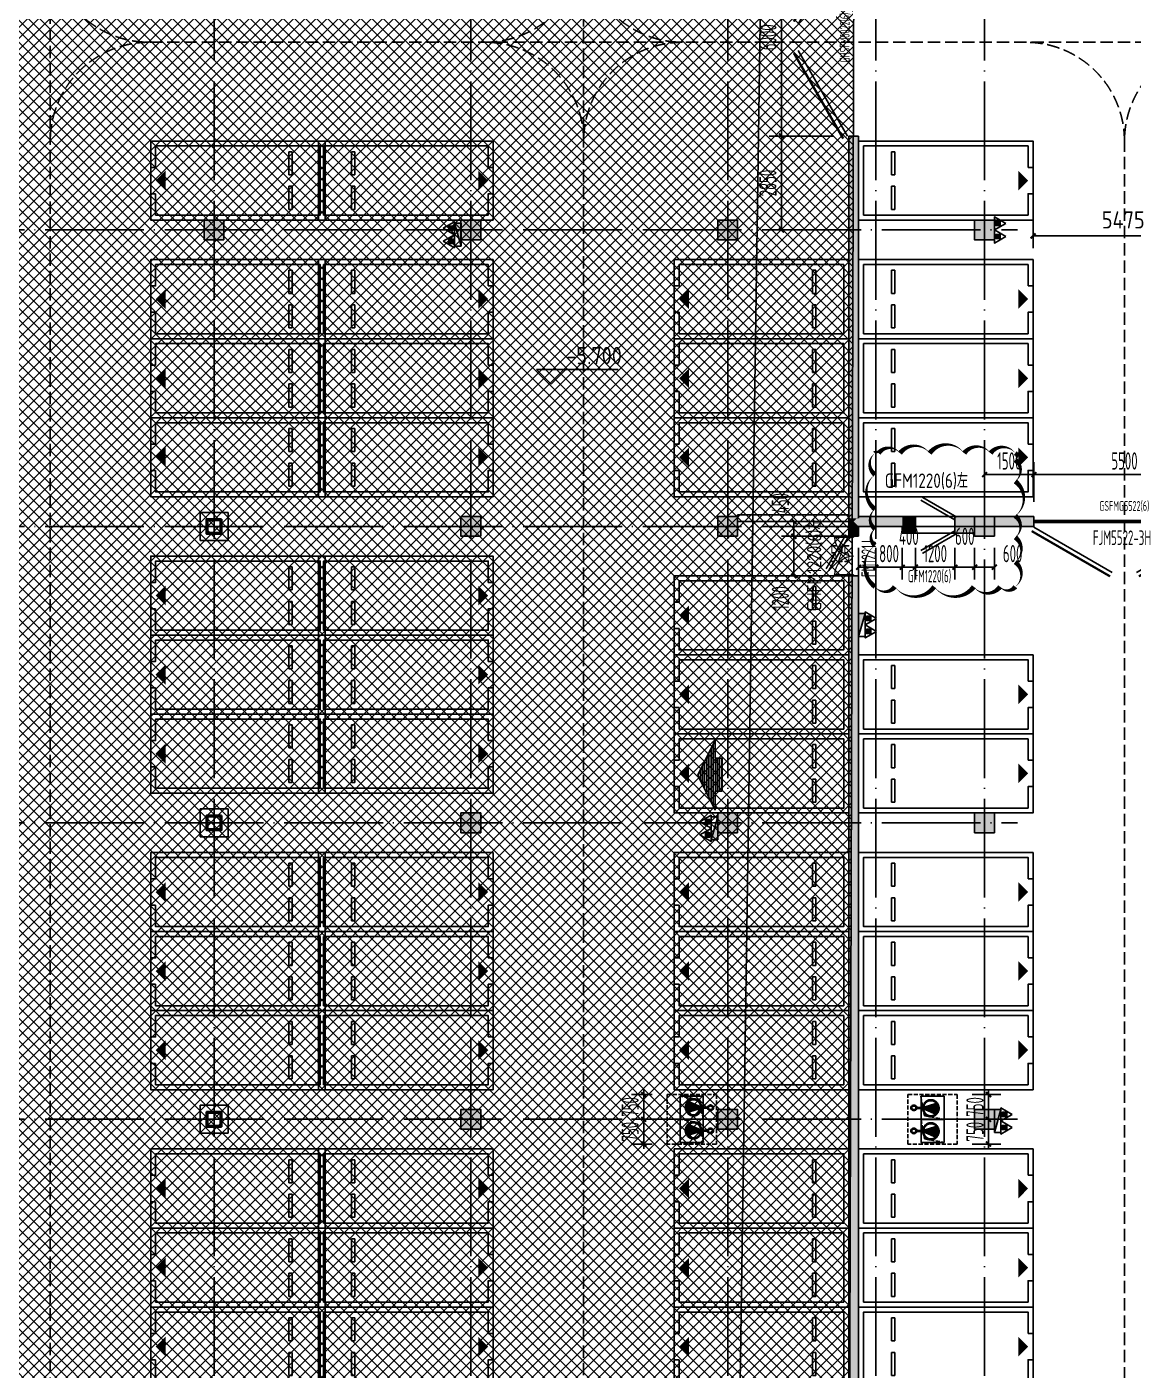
# Model space of a CAD drawing. Extents: x -473190 to 2138458, y -81875 to 2633646.
# Drawn here: x -1384 to 32216, y 48196 to 88977 of the extents above; entities that cross this region are included whole.
import ezdxf

# ---------------------------------------------------------------- set-up
doc = ezdxf.new("R2010")
doc.units = 0
doc.header["$LTSCALE"] = 1000
for name, pattern in [('__DASH', [0.35, 0.25, -0.1]), ('DASH', [0.35, 0.25, -0.1]), ('DOTE', [2.42, 2, -0.2, 0.02, -0.2]), ('排水', [1.1, 1, -0.1])]:
    doc.linetypes.add(name, pattern=pattern)
for name, color, linetype in [('00-停车位', 67, 'Continuous'), ('A-COLUMN', 2, 'Continuous'), ('A-PUB_HATCH', 8, 'Continuous'), ('A-WALL', 2, 'Continuous'), ('A-WINDOW', 4, 'Continuous'), ('DIM_ELEV', 3, 'Continuous'), ('DOOR_FIRE', 4, 'Continuous'), ('DOOR_FIRE_TEXT', 7, 'Continuous'), ('DOTE', 1, 'DOTE'), ('PUB_DIM', 3, 'Continuous'), ('PUB_HATCH', 8, 'Continuous'), ('PUB_TEXT', 7, 'Continuous'), ('RF-M', 4, 'Continuous'), ('RF-MBH', 11, 'Continuous'), ('RF-QT', 30, 'Continuous'), ('W-EQUIP_消火栓', 7, 'Continuous'), ('W-EQUIP_灭火器', 7, 'Continuous'), ('排水', 4, 'Continuous'), ('索引线', 252, 'Continuous'), ('车行线', 4, 'Continuous'), ('集水坑', 4, 'Continuous'), ('雨棚投影', 147, 'Continuous')]:
    doc.layers.add(name, color=color, linetype=linetype)
doc.layers.add('DIM_MODI', color=6, linetype='Continuous', plot=False)
doc.layers.add('GPS-污水', color=2, linetype='排水', lineweight=40)
doc.layers.add('钢柱', color=51, linetype='Continuous', lineweight=35)
doc.styles.add('_TCH_DIM_T3', font='tssdeng.shx', dxfattribs={"width": 0.564706, "bigfont": '@@@tssdchn.shx'})
doc.styles.add('_TCH_WINDOW', font='tssdeng.shx', dxfattribs={"width": 0.8, "height": 3.5, "bigfont": 'tssdchn.shx'})
doc.styles.get("Standard").update_dxf_attribs({"font": 'gbenor.shx', "bigfont": 'gbcbig.shx'})
doc.styles.add('STANDARD_T3', font='gbenor.shx', dxfattribs={"bigfont": 'gbcbig.shx'})
doc.dimstyles.new('_TCH_ARCH&&150', dxfattribs={"dimtxt": 525, "dimasz": 150, "dimexe": 375, "dimexo": 450, "dimgap": 150, "dimtad": 1, "dimdec": 0, "dimzin": 0, "dimdsep": 46, "dimtxsty": '_TCH_DIM_T3', "dimblk": 'ARCHTICK', "dimcen": 0.09, "dimclrt": 7, "dimazin": 2, "dimtfac": 1, "dimtdec": 0, "dimtix": 1, "dimtmove": 2, "dimatfit": 3, "dimfxl": 0, "dimtolj": 1, "dimtzin": 0, "dimarcsym": 0})
doc.dimstyles.new('STANDARD&&150', dxfattribs={"dimtxt": 525, "dimasz": 150, "dimexe": 375, "dimexo": 450, "dimgap": 225, "dimtad": 1, "dimdec": 0, "dimzin": 0, "dimdsep": 46, "dimtxsty": 'STANDARD_T3', "dimblk": 'ARCHTICK', "dimcen": 0.09, "dimadec": 0, "dimazin": 0, "dimtfac": 1, "dimtdec": 0, "dimtix": 1, "dimtmove": 2, "dimatfit": 3, "dimfxl": 0, "dimtolj": 1, "dimtzin": 0, "dimarcsym": 0})

# ---------------------------------------------------------------- blocks, each defined once
blk = doc.blocks.new('车位2400x5300')
at = {"layer": '00-停车位', "color": 251}
for p, q in [((-875, -1000), (-175, -1000)), ((-875, -1100), (-875, -1000)), ((-875, -1100), (-175, -1100)), ((-175, -1100), (-175, -1000)), ((175, -1000), (875, -1000)), ((175, -1100), (175, -1000)), ((175, -1100), (875, -1100)), ((875, -1100), (875, -1000)), ((400, -5300), (-400, -5300))]:
    blk.add_line(p, q, dxfattribs=at)
blk.add_lwpolyline([(400, -5150), (400, -5300), (1200, -5300), (1200, 0), (-1200, 0), (-1200, -5300), (-400, -5300), (-400, -5150), (-1050, -5150), (-1050, -150), (1050, -150), (1050, -5150), (400, -5150)], dxfattribs=at)
blk.add_lwpolyline([(0, -5150, 0, 600, 0), (0, -4850, 600, 600, 0)], format="xyseb", dxfattribs=at)
blk = doc.blocks.new('A$C796A13F6')
at = {"layer": '车行线', "linetype": '__DASH', "ltscale": 1.5}
for points in [[(-69275, -3000), (-69275, -122288, -0.414214), (-72275, -125288), (-118175, -125288, -0.414214), (-121175, -122288), (-121175, -3000)], [(-66275, -70088, -0.414214), (-69275, -67088)], [(-56075, -70088, 0.414214), (-53075, -67088)], [(-50075, -70088, -0.414214), (-53075, -67088)], [(-66275, -70088, 0.414214), (-69275, -73088)], [(-56075, -70088, -0.414214), (-53075, -73088)], [(-50075, -70088, 0.414214), (-53075, -73088)], [(-39650, -70088, -0.414214), (-36650, -73088)], [(-33650, -70088, 0.414214), (-36650, -73088)], [(-66275, -192613), (-61078, -192613, 0.212557), (-58849, -191620), (-37421, -167821, 0.185339), (-36650, -165814), (-36650, -73088)]]:
    blk.add_lwpolyline(points, format="xyb", dxfattribs=at)
for points in [[(-53075, -184056), (-53075, -3000)], [(39650, -70088), (-66275, -70088)]]:
    blk.add_lwpolyline(points, dxfattribs=at)
blk = doc.blocks.new('$SB01_1')
h = blk.add_hatch(color=256)
h.dxf.hatch_style = 1
h.paths.add_polyline_path([(-0.381, -0.323), (0.5, 0), (-0.381, 0.323)])
h.paths.add_polyline_path([(0, 0), (0.002, 0), (0.002, 0.001), (0, 0.001)], flags=24)
h.paths.add_polyline_path([(0, -0.002), (0.003, -0.002), (0.003, -0.001), (0, -0.001)], flags=24)
h.paths.add_polyline_path([(0, -0.003), (0.003, -0.003), (0.003, -0.002), (0, -0.002)], flags=24)
for p, q in [((0.5, 0), (-0.381, 0.323)), ((-0.381, 0.323), (-0.381, -0.323)), ((0.5, 0), (-0.381, -0.323))]:
    blk.add_line(p, q)
blk.add_circle((0, 0), 0.5)
at = {"flags": 1}
for tag, p in [('UNIT', (0, 0)), ('SPEC', (0, -0.002)), ('WHAT', (0, -0.003))]:
    blk.add_attdef(tag, p, '', height=0.001, dxfattribs=at)
blk = doc.blocks.new('人防集水坑')
at = {"layer": 'GPS-污水', "linetype": '排水'}
for p, q in [((307486, 701151), (307284, 701151)), ((307486, 700451), (307284, 700451))]:
    blk.add_line(p, q, dxfattribs=at)
for centre in [(307561, 701151), (307561, 700451)]:
    blk.add_circle(centre, 75, dxfattribs=at)
at = {"layer": '集水坑', "linetype": 'DASH', "ltscale": 0.5}
blk.add_lwpolyline([(306241, 700051), (306241, 701551), (307741, 701551), (307741, 700051)], close=True, dxfattribs=at)
at = {"layer": '集水坑', "linetype": 'Continuous', "ltscale": 0.5}
for points in [[(306641, 701501), (306641, 700801), (307341, 700801), (307341, 701501)], [(306641, 700801), (306641, 700101), (307341, 700101), (307341, 700801)]]:
    blk.add_lwpolyline(points, close=True, dxfattribs=at)
at = {"layer": '集水坑', "linetype": 'DASH', "ltscale": 0.5}
for points in [[(307341, 700801), (307237, 701397), (306641, 701501)], [(307347, 700101), (307243, 700697), (306647, 700801)]]:
    blk.add_lwpolyline(points, dxfattribs=at)
at = {"layer": 'GPS-污水', "linetype": '排水', "xscale": -480.0000000000002, "yscale": 480.0000000000002, "zscale": 480.0000000000002, "rotation": 176.2535374729293}
for p in [(307045, 701164, 0), (307045, 700464, 0)]:
    blk.add_blockref('$SB01_1', p, dxfattribs=at)
blk = doc.blocks.new('_ArchTick')
at = {"color": 0, "linetype": 'ByBlock', "const_width": 0.4}
blk.add_lwpolyline([(-0.5, -0.5), (0.5, 0.5)], dxfattribs=at)
blk = doc.blocks.new('*D5273')
at = {"layer": 'Defpoints', "color": 0, "transparency": 16777216}
for p in [(116357, -130668), (117306, -130668), (116357, -131418)]:
    blk.add_point(p, dxfattribs=at)
at = {"layer": 'PUB_DIM', "color": 0, "lineweight": -2, "transparency": 16777216}
for p, q in [((116807, -130668), (117681, -130668)), ((117306, -130668), (117306, -130518)), ((117306, -131418), (117306, -130668)), ((116807, -131418), (117681, -131418)), ((117306, -131418), (117306, -131568))]:
    blk.add_line(p, q, dxfattribs=at)
at = {"layer": 'PUB_DIM', "color": 0, "lineweight": -2, "transparency": 16777216, "xscale": 150, "yscale": 150, "zscale": 150}
for p, rotation in [((117306, -130668), 270), ((117306, -131418), 90)]:
    blk.add_blockref('_ArchTick', p, dxfattribs=dict(at, rotation=rotation))
at = {"layer": 'PUB_DIM', "color": 7, "transparency": 16777216, "insert": (116893, -131043), "char_height": 525, "attachment_point": 5, "rotation": 90, "style": '_TCH_DIM_T3'}
blk.add_mtext('\\A1;750', dxfattribs=at)
blk = doc.blocks.new('*D5274')
at = {"layer": 'Defpoints', "color": 0, "transparency": 16777216}
for p in [(116357, -131418), (117306, -131418), (116357, -132168)]:
    blk.add_point(p, dxfattribs=at)
at = {"layer": 'PUB_DIM', "color": 0, "lineweight": -2, "transparency": 16777216}
for p, q in [((117306, -131418), (117306, -131268)), ((116807, -131418), (117681, -131418)), ((117306, -132168), (117306, -131418)), ((116807, -132168), (117681, -132168)), ((117306, -132168), (117306, -132318))]:
    blk.add_line(p, q, dxfattribs=at)
at = {"layer": 'PUB_DIM', "color": 0, "lineweight": -2, "transparency": 16777216, "xscale": 150, "yscale": 150, "zscale": 150}
for p, rotation in [((117306, -131418), 270), ((117306, -132168), 90)]:
    blk.add_blockref('_ArchTick', p, dxfattribs=dict(at, rotation=rotation))
at = {"layer": 'PUB_DIM', "color": 7, "transparency": 16777216, "insert": (116893, -131793), "char_height": 525, "attachment_point": 5, "rotation": 90, "style": '_TCH_DIM_T3'}
blk.add_mtext('\\A1;750', dxfattribs=at)
blk = doc.blocks.new('*D5275')
at = {"layer": 'Defpoints', "color": 0, "transparency": 16777216}
for p in [(106833, -131418), (107541, -131418), (107541, -132168)]:
    blk.add_point(p, dxfattribs=at)
at = {"layer": 'PUB_DIM', "color": 0, "lineweight": -2, "transparency": 16777216}
for p, q in [((106833, -131418), (106833, -131268)), ((107091, -131418), (106458, -131418)), ((106833, -132168), (106833, -131418)), ((107091, -132168), (106458, -132168)), ((106833, -132168), (106833, -132318))]:
    blk.add_line(p, q, dxfattribs=at)
at = {"layer": 'PUB_DIM', "color": 0, "lineweight": -2, "transparency": 16777216, "xscale": 150, "yscale": 150, "zscale": 150}
for p, rotation in [((106833, -131418), 270), ((106833, -132168), 90)]:
    blk.add_blockref('_ArchTick', p, dxfattribs=dict(at, rotation=rotation))
at = {"layer": 'PUB_DIM', "color": 7, "transparency": 16777216, "insert": (106421, -131793), "char_height": 525, "attachment_point": 5, "rotation": 90, "style": '_TCH_DIM_T3'}
blk.add_mtext('\\A1;750', dxfattribs=at)
blk = doc.blocks.new('*D5276')
at = {"layer": 'Defpoints', "color": 0, "transparency": 16777216}
for p in [(106833, -130668), (107541, -130668), (107541, -131418)]:
    blk.add_point(p, dxfattribs=at)
at = {"layer": 'PUB_DIM', "color": 0, "lineweight": -2, "transparency": 16777216}
for p, q in [((107091, -130668), (106458, -130668)), ((106833, -130668), (106833, -130518)), ((106833, -131418), (106833, -130668)), ((107091, -131418), (106458, -131418)), ((106833, -131418), (106833, -131568))]:
    blk.add_line(p, q, dxfattribs=at)
at = {"layer": 'PUB_DIM', "color": 0, "lineweight": -2, "transparency": 16777216, "xscale": 150, "yscale": 150, "zscale": 150}
for p, rotation in [((106833, -130668), 270), ((106833, -131418), 90)]:
    blk.add_blockref('_ArchTick', p, dxfattribs=dict(at, rotation=rotation))
at = {"layer": 'PUB_DIM', "color": 7, "transparency": 16777216, "insert": (106421, -131043), "char_height": 525, "attachment_point": 5, "rotation": 90, "style": '_TCH_DIM_T3'}
blk.add_mtext('\\A1;750', dxfattribs=at)
blk = doc.blocks.new('A$C145B3C7C')
h = blk.add_hatch()
h.set_pattern_fill('ANSI31', color=5, scale=40.96, angle=225, style=0)
h.set_pattern_definition([(270, (1178579.15, -72329.69), (65.024, -1e-14), [])])
h.paths.add_polyline_path([(103081, -94193), (102871, -94193), (102871, -93644), (102337, -94703), (102871, -95769), (102871, -95196), (103081, -95196)])
at = {"color": 2}
for p, q in [((102871, -93644), (102337, -94703)), ((102871, -94193), (102871, -93644)), ((103081, -94193), (102871, -94193)), ((103081, -95196), (103081, -94193)), ((102337, -94703), (102871, -95769)), ((102871, -95196), (103081, -95196)), ((102871, -95769), (102871, -95196))]:
    blk.add_line(p, q, dxfattribs=at)
blk = doc.blocks.new('$DorLib2D$00000213')
at = {"color": 0, "linetype": 'DASH', "const_width": 0.02}
blk.add_lwpolyline([(0.5, 0), (-0.5, 0)], dxfattribs=at)
blk = doc.blocks.new('A$C1E5E075F')
at = {"layer": 'A-WINDOW'}
ref = blk.add_blockref('$DorLib2D$00000213', (-2750, 0), dxfattribs=dict(at, xscale=5500, yscale=-5500, zscale=100, rotation=4.544768749191407e-12))
ref.add_attrib('A', 'FJM5522-3H', (-3710, -716), dxfattribs={"layer": 'DOOR_FIRE_TEXT', "height": 446.2, "style": '_TCH_WINDOW', "width": 0.564706})
blk = doc.blocks.new('A$C00330F2E')
at = {"layer": 'A-COLUMN'}
for p, q in [((58875, -80900), (58025, -80900)), ((58025, -80900), (58025, -81750)), ((58875, -81750), (58875, -80900)), ((58025, -81750), (58875, -81750)), ((58875, -89900), (58025, -89900)), ((58025, -89900), (58025, -90750)), ((58875, -90750), (58875, -89900)), ((58025, -90750), (58875, -90750)), ((58875, -98900), (58025, -98900)), ((58025, -98900), (58025, -99750)), ((58875, -99750), (58875, -98900)), ((58025, -99750), (58875, -99750))]:
    blk.add_line(p, q, dxfattribs=at)
at = {"layer": '钢柱', "color": 4, "lineweight": 35}
for points in [[(58675, -81100), (58225, -81100), (58225, -81550), (58675, -81550)], [(58645, -81520), (58255, -81520), (58255, -81130), (58645, -81130)], [(58675, -90100), (58225, -90100), (58225, -90550), (58675, -90550)], [(58645, -90520), (58255, -90520), (58255, -90130), (58645, -90130)], [(58675, -99100), (58225, -99100), (58225, -99550), (58675, -99550)], [(58645, -99520), (58255, -99520), (58255, -99130), (58645, -99130)]]:
    blk.add_lwpolyline(points, close=True, dxfattribs=at)
blk = doc.blocks.new('A$C4F5A101F')
at = {"layer": 'DOTE', "color": 16, "linetype": 'DOTE', "ltscale": 1.5}
for p, q in [((-198339.7, 16373.7), (-198339.7, -213765.2)), ((-297848.4, -75257.4), (-173939.7, -75257.4)), ((-297848.4, -84257.4), (-173939.7, -84257.4)), ((-297848.4, -93257.4), (-173939.7, -93257.4)), ((-297848.4, -102257.4), (-173939.7, -102257.4))]:
    blk.add_line(p, q, dxfattribs=at)
at = {"layer": 'DOTE', "color": 127, "linetype": 'DOTE', "ltscale": 1.5}
for p, q in [((-190539.7, 16373.7), (-190539.7, -213765.2)), ((-182739.7, 16373.7), (-182739.7, -213765.2)), ((-178239.7, 16373.7), (-178239.7, -213765.2)), ((-174939.7, 16373.7), (-174939.7, -213765.2))]:
    blk.add_line(p, q, dxfattribs=at)
blk = doc.blocks.new('$TwtSys$00000434')
for p, q in [((-0.5, 0.5), (-0.5, -0.5)), ((-0.5, -0.5), (0.5, 0.5)), ((0.5, 0.5), (-0.5, 0.5)), ((0.5, -0.5), (0.5, 0.5)), ((-0.5, -0.5), (0.5, -0.5))]:
    blk.add_line(p, q)
blk.add_solid([(0.5, -0.5), (0.5, 0.5), (-0.5, -0.5)])
blk = doc.blocks.new('$TwtSys$00000546')
h = blk.add_hatch()
h.set_pattern_fill('ANSI31', color=256, scale=200, style=0)
h.set_pattern_definition([(45, (-38543.802, -6670.83), (-17.67767, 17.67767), [])])
h.paths.add_polyline_path([(-65, 174), (65, 174), (65, 44), (-65, 44)])
for points in [[(0, 344), (-198, 0), (198, 0)], [(-65, 174), (65, 174), (65, 44), (-65, 44)]]:
    blk.add_lwpolyline(points, close=True)
blk = doc.blocks.new('$DorLib2D$00000192')
at = {"color": 0}
blk.add_line((-0.5, 0.125), (0.366, 0.625), dxfattribs=at)
at = {"color": 0, "const_width": 0.0417}
blk.add_lwpolyline([(-0.542, 0.197), (0.324, 0.697)], dxfattribs=at)
blk = doc.blocks.new('$DorLib2D$00000207')
at = {"color": 0}
for p, q in [((-0.5, 0.0313), (-0.067, 0.2813)), ((0.5, 0.0313), (0.067, 0.2813))]:
    blk.add_line(p, q, dxfattribs=at)
at = {"color": 0, "const_width": 0.0125}
for points in [[(-0.5125, 0.0529), (-0.0795, 0.3029)], [(0.5125, 0.0529), (0.0795, 0.3029)]]:
    blk.add_lwpolyline(points, dxfattribs=at)
blk = doc.blocks.new('rfk')
at = {"layer": 'A-PUB_HATCH'}
for points in [[(435473.2, -744260.2), (435473.2, -732660.2), (435173.2, -732660.2), (435173.2, -744260.2)], [(435473.2, -744260.2), (435173.2, -744260.2), (435173.2, -744360.2), (435323.2, -744360.2), (435473.2, -744210.2)], [(436798.2, -744510.2), (436798.2, -744210.2), (435473.2, -744210.2), (435323.2, -744360.2), (435473.2, -744510.2)], [(438998.2, -744510.2), (440798.1, -744510.2), (440798.1, -744210.2), (438998.2, -744210.2)], [(435173.2, -744360.2), (435173.2, -744810.3), (435473.2, -744810.3), (435473.2, -744510.2), (435323.2, -744360.2)], [(435473.2, -779762), (435473.2, -746010.3), (435173.2, -746010.3), (435173.2, -780062)]]:
    blk.add_hatch(color=256, dxfattribs=at).paths.add_polyline_path(points)
at = {"layer": 'PUB_HATCH'}
for points in [[(436798.2, -744710.2), (437198.2, -744710.2), (437198.2, -744210.2), (436798.2, -744210.2)], [(438998.2, -744210.2), (438398.2, -744210.2), (438398.2, -744710.2), (438998.2, -744710.2)]]:
    blk.add_hatch(color=256, dxfattribs=at).paths.add_polyline_path(points)
at = {"layer": 'A-WALL'}
for p, q in [((435173.2, -744160.2), (431797.2, -744160.2)), ((431797.2, -744360.2), (431797.2, -744160.2)), ((435173.2, -744360.2), (431797.2, -744360.2))]:
    blk.add_line(p, q, dxfattribs=at)
at = {"layer": 'RF-M'}
for p, q in [((437198.2, -744210.2), (438398.2, -744210.2)), ((437198.2, -744710.2), (438398.2, -744710.2))]:
    blk.add_line(p, q, dxfattribs=at)
at = {"layer": 'RF-QT'}
for p, q in [((435473.2, -732660.2), (435173.2, -732660.2)), ((435173.2, -732660.2), (435173.2, -744260.2)), ((435473.2, -744260.2), (435473.2, -732660.2)), ((436798.2, -744210.2), (435473.2, -744210.2)), ((435473.2, -744260.2), (435473.2, -744210.2)), ((437198.2, -744210.2), (436798.2, -744210.2)), ((437198.2, -744710.2), (437198.2, -744210.2)), ((438998.2, -744210.2), (438398.2, -744210.2)), ((438398.2, -744210.2), (438398.2, -744710.2)), ((440798.1, -744210.2), (438998.2, -744210.2)), ((440798.1, -744510.2), (440798.1, -744210.2)), ((435173.2, -744260.2), (435173.2, -744360.2)), ((435173.2, -744360.2), (435173.2, -744810.3)), ((435473.2, -744810.3), (435473.2, -744510.2)), ((436798.2, -744510.2), (435473.2, -744510.2)), ((436798.2, -744510.2), (436798.2, -744710.2)), ((438998.2, -744510.2), (440798.1, -744510.2)), ((438998.2, -744710.2), (438998.2, -744510.2)), ((435173.2, -744810.3), (435473.2, -744810.3)), ((436798.2, -744710.2), (437198.2, -744710.2)), ((438398.2, -744710.2), (438998.2, -744710.2)), ((435473.2, -746010.3), (435173.2, -746010.3)), ((435173.2, -746010.3), (435173.2, -780062)), ((435473.2, -779762), (435473.2, -746010.3))]:
    blk.add_line(p, q, dxfattribs=at)
at = {"layer": 'RF-M'}
ref = blk.add_blockref('$DorLib2D$00000207', (435323.2, -729660.2), dxfattribs=dict(at, xscale=6000, yscale=-6000, zscale=300, rotation=269.999999999997))
ref.add_attrib('A', 'GHSFM6022(6)', (435200.8, -730425.9), dxfattribs={"layer": 'RF-MBH', "height": 297.5, "rotation": 90, "style": '_TCH_WINDOW', "width": 0.564706})
ref = blk.add_blockref('$DorLib2D$00000192', (437798.2, -744460.2), dxfattribs=dict(at, xscale=-1200, yscale=1200, zscale=500, rotation=1.819119984911067e-11))
ref.add_attrib('A', 'GFM1220(6)左', (436270.7, -743340), dxfattribs={"layer": 'RF-MBH', "height": 437.5, "style": '_TCH_WINDOW', "width": 0.8})
ref = blk.add_blockref('$DorLib2D$00000207', (443548.1, -744360.2), dxfattribs=dict(at, xscale=-5500, yscale=-5500, zscale=300, rotation=4.176980825582508e-12))
ref.add_attrib('A', 'GSFMG5522(6)', (442785.7, -744036.9), dxfattribs={"layer": 'RF-MBH', "height": 297.5, "style": '_TCH_WINDOW', "width": 0.564706})
ref = blk.add_blockref('$DorLib2D$00000192', (435323.2, -745410.3), dxfattribs=dict(at, xscale=1200, yscale=-1200, zscale=300, rotation=270))
ref.add_attrib('A', 'GHFM1220(6)左', (434340.6, -747085.9), dxfattribs={"layer": 'RF-MBH', "height": 437.5, "rotation": 90, "style": '_TCH_WINDOW', "width": 0.8})
at = {"layer": 'RF-M', "xscale": 1200, "yscale": 1200, "zscale": -1200, "rotation": 180}
blk.add_blockref('$DorLib2D$00000192', (437798.2, -744493.5), dxfattribs=at)
at = {"layer": 'RF-MBH', "style": '_TCH_WINDOW', "width": 0.564706}
blk.add_text('GFM1220(6)', height=371.88, dxfattribs=at).set_placement((436970.5, -746206))
blk = doc.blocks.new('_FZH')
blk.add_lwpolyline([(-0.5, -0.5), (0.5, -0.5), (0.5, 0.5), (-0.5, 0.5)], close=True)
at = {"layer": 'PUB_HATCH'}
blk.add_solid([(-0.5, -0.5), (0.5, -0.5), (-0.5, 0.5), (0.5, 0.5)], dxfattribs=at)
blk = doc.blocks.new('zzzzzzzzzzzzzzzz')
blk.add_blockref('A$C00330F2E', (-72059, -174935))
at = {"layer": 'A-COLUMN', "xscale": 600, "yscale": 600, "zscale": 600, "rotation": 90}
for p in [(-13609, -247260), (-5809, -247260), (1991, -247260), (9791, -247260), (-5809, -256260), (1991, -256260), (9791, -256260), (-5809, -265260), (1991, -265260), (9791, -265260), (-5809, -274260), (1991, -274260), (9791, -274260)]:
    blk.add_blockref('_FZH', p, dxfattribs=at)
blk = doc.blocks.new('ADFASDF')
h = blk.add_hatch()
h.set_pattern_fill('ANSI37', color=8, scale=150)
h.set_pattern_definition([(45, (0, 0), (-168.3798, 168.3798), []), (135, (0, 0), (-168.3798, -168.3798), [])])
h.paths.add_polyline_path([(521397, 239186), (521397, 224886), (539697, 224886), (539697, 169261), (524947, 169261), (524947, 171211), (527822, 171211), (527922, 176611), (501318, 176611), (501125, 109884), (530547, 109887), (530547, 107449), (538188, 100503), (536147, 98236), (540086, 94690), (517812, 69953), (517812, 59790), (482108, 20136), (405247, 20136), (405247, 26086), (391997, 40436), (391997, 64736), (399997, 64738), (399997, 239186), (409022, 239186)])
blk.add_lwpolyline([(501318, 176611), (501125, 109884), (530547, 109887), (530547, 107449), (538188, 100503), (536147, 98236), (540086, 94690), (517812, 69953), (517812, 59790), (482108, 20136), (405247, 20136), (405247, 26086), (391997, 40436), (391997, 64736), (399997, 64738), (399997, 239186)])
blk = doc.blocks.new('*D1797')
at = {"layer": 'Defpoints', "color": 0, "transparency": 16777216}
for p in [(21914, 73511), (23577, 73511), (23577, 72311)]:
    blk.add_point(p, dxfattribs=at)
at = {"layer": 'PUB_DIM', "color": 0, "lineweight": -2, "transparency": 16777216}
for p, q in [((23127, 73511), (21539, 73511)), ((21914, 72311), (21914, 73511)), ((23127, 72311), (21539, 72311))]:
    blk.add_line(p, q, dxfattribs=at)
at = {"layer": 'PUB_DIM', "color": 0, "lineweight": -2, "transparency": 16777216, "xscale": 150, "yscale": 150, "zscale": 150}
for p, rotation in [((21914, 73511), 90), ((21914, 72311), 270)]:
    blk.add_blockref('_ArchTick', p, dxfattribs=dict(at, rotation=rotation))
at = {"layer": 'PUB_DIM', "color": 7, "transparency": 16777216, "insert": (21501, 71636), "char_height": 525, "attachment_point": 5, "rotation": 90, "style": '_TCH_DIM_T3'}
blk.add_mtext('\\A1;1200', dxfattribs=at)
blk = doc.blocks.new('*D1798')
at = {"layer": 'Defpoints', "color": 0, "transparency": 16777216}
for p in [(21914, 73961), (23577, 73961), (23577, 73511)]:
    blk.add_point(p, dxfattribs=at)
at = {"layer": 'PUB_DIM', "color": 0, "lineweight": -2, "transparency": 16777216}
for p, q in [((23127, 73961), (21539, 73961)), ((21914, 73511), (21914, 73961)), ((23127, 73511), (21539, 73511))]:
    blk.add_line(p, q, dxfattribs=at)
at = {"layer": 'PUB_DIM', "color": 0, "lineweight": -2, "transparency": 16777216, "xscale": 150, "yscale": 150, "zscale": 150}
for p, rotation in [((21914, 73961), 90), ((21914, 73511), 270)]:
    blk.add_blockref('_ArchTick', p, dxfattribs=dict(at, rotation=rotation))
at = {"layer": 'PUB_DIM', "color": 7, "transparency": 16777216, "insert": (21501, 74516), "char_height": 525, "attachment_point": 5, "rotation": 90, "style": '_TCH_DIM_T3'}
blk.add_mtext('\\A1;450', dxfattribs=at)
blk = doc.blocks.new('*D1799')
at = {"layer": 'Defpoints', "color": 0, "transparency": 16777216}
for p in [(23877, 73611), (24402, 73611), (24402, 72573)]:
    blk.add_point(p, dxfattribs=at)
at = {"layer": 'PUB_DIM', "color": 0, "lineweight": -2, "transparency": 16777216}
for p, q in [((23877, 73161), (23877, 72198)), ((24402, 73161), (24402, 72198)), ((23877, 72573), (24402, 72573))]:
    blk.add_line(p, q, dxfattribs=at)
at = {"layer": 'PUB_DIM', "color": 0, "lineweight": -2, "transparency": 16777216, "xscale": 150, "yscale": 150, "zscale": 150, "rotation": 180}
blk.add_blockref('_ArchTick', (23877, 72573), dxfattribs=at)
at = {"layer": 'PUB_DIM', "color": 0, "lineweight": -2, "transparency": 16777216, "xscale": 150, "yscale": 150, "zscale": 150}
blk.add_blockref('_ArchTick', (24402, 72573), dxfattribs=at)
at = {"layer": 'PUB_DIM', "color": 7, "transparency": 16777216, "insert": (23322, 72985), "char_height": 525, "attachment_point": 5, "style": '_TCH_DIM_T3'}
blk.add_mtext('\\A1;525', dxfattribs=at)
blk = doc.blocks.new('*D1800')
at = {"layer": 'Defpoints', "color": 0, "transparency": 16777216}
for p in [(24402, 73611), (25202, 73611), (25202, 72573)]:
    blk.add_point(p, dxfattribs=at)
at = {"layer": 'PUB_DIM', "color": 0, "lineweight": -2, "transparency": 16777216}
for p, q in [((24402, 73161), (24402, 72198)), ((25202, 73161), (25202, 72198)), ((24402, 72573), (24252, 72573)), ((24402, 72573), (25202, 72573)), ((25202, 72573), (25352, 72573))]:
    blk.add_line(p, q, dxfattribs=at)
at = {"layer": 'PUB_DIM', "color": 0, "lineweight": -2, "transparency": 16777216, "xscale": 150, "yscale": 150, "zscale": 150}
blk.add_blockref('_ArchTick', (24402, 72573), dxfattribs=at)
at = {"layer": 'PUB_DIM', "color": 0, "lineweight": -2, "transparency": 16777216, "xscale": 150, "yscale": 150, "zscale": 150, "rotation": 180}
blk.add_blockref('_ArchTick', (25202, 72573), dxfattribs=at)
at = {"layer": 'PUB_DIM', "color": 7, "transparency": 16777216, "insert": (24802, 72985), "char_height": 525, "attachment_point": 5, "style": '_TCH_DIM_T3'}
blk.add_mtext('\\A1;800', dxfattribs=at)
blk = doc.blocks.new('*D1801')
at = {"layer": 'Defpoints', "color": 0, "transparency": 16777216}
for p in [(25202, 73611), (25602, 73611), (25602, 72573)]:
    blk.add_point(p, dxfattribs=at)
at = {"layer": 'PUB_DIM', "color": 0, "lineweight": -2, "transparency": 16777216}
for p, q in [((25202, 73161), (25202, 72198)), ((25602, 73161), (25602, 72198)), ((25202, 72573), (25602, 72573))]:
    blk.add_line(p, q, dxfattribs=at)
at = {"layer": 'PUB_DIM', "color": 0, "lineweight": -2, "transparency": 16777216, "xscale": 150, "yscale": 150, "zscale": 150, "rotation": 180}
blk.add_blockref('_ArchTick', (25202, 72573), dxfattribs=at)
at = {"layer": 'PUB_DIM', "color": 0, "lineweight": -2, "transparency": 16777216, "xscale": 150, "yscale": 150, "zscale": 150}
blk.add_blockref('_ArchTick', (25602, 72573), dxfattribs=at)
at = {"layer": 'PUB_DIM', "color": 7, "transparency": 16777216, "insert": (25402, 73510), "char_height": 525, "attachment_point": 5, "style": '_TCH_DIM_T3'}
blk.add_mtext('\\A1;400', dxfattribs=at)
blk = doc.blocks.new('*D1802')
at = {"layer": 'Defpoints', "color": 0, "transparency": 16777216}
for p in [(25602, 73611), (26802, 73611), (26802, 72573)]:
    blk.add_point(p, dxfattribs=at)
at = {"layer": 'PUB_DIM', "color": 0, "lineweight": -2, "transparency": 16777216}
for p, q in [((25602, 73161), (25602, 72198)), ((26802, 73161), (26802, 72198)), ((25602, 72573), (26802, 72573))]:
    blk.add_line(p, q, dxfattribs=at)
at = {"layer": 'PUB_DIM', "color": 0, "lineweight": -2, "transparency": 16777216, "xscale": 150, "yscale": 150, "zscale": 150, "rotation": 180}
blk.add_blockref('_ArchTick', (25602, 72573), dxfattribs=at)
at = {"layer": 'PUB_DIM', "color": 0, "lineweight": -2, "transparency": 16777216, "xscale": 150, "yscale": 150, "zscale": 150}
blk.add_blockref('_ArchTick', (26802, 72573), dxfattribs=at)
at = {"layer": 'PUB_DIM', "color": 7, "transparency": 16777216, "insert": (26202, 72985), "char_height": 525, "attachment_point": 5, "style": '_TCH_DIM_T3'}
blk.add_mtext('\\A1;1200', dxfattribs=at)
blk = doc.blocks.new('*D1803')
at = {"layer": 'Defpoints', "color": 0, "transparency": 16777216}
for p in [(26802, 73611), (27402, 73611), (27402, 72573)]:
    blk.add_point(p, dxfattribs=at)
at = {"layer": 'PUB_DIM', "color": 0, "lineweight": -2, "transparency": 16777216}
for p, q in [((26802, 73161), (26802, 72198)), ((27402, 73161), (27402, 72198)), ((26802, 72573), (27402, 72573))]:
    blk.add_line(p, q, dxfattribs=at)
at = {"layer": 'PUB_DIM', "color": 0, "lineweight": -2, "transparency": 16777216, "xscale": 150, "yscale": 150, "zscale": 150, "rotation": 180}
blk.add_blockref('_ArchTick', (26802, 72573), dxfattribs=at)
at = {"layer": 'PUB_DIM', "color": 0, "lineweight": -2, "transparency": 16777216, "xscale": 150, "yscale": 150, "zscale": 150}
blk.add_blockref('_ArchTick', (27402, 72573), dxfattribs=at)
at = {"layer": 'PUB_DIM', "color": 7, "transparency": 16777216, "insert": (27102, 73510), "char_height": 525, "attachment_point": 5, "style": '_TCH_DIM_T3'}
blk.add_mtext('\\A1;600', dxfattribs=at)
blk = doc.blocks.new('*D1804')
at = {"layer": 'Defpoints', "color": 0, "transparency": 16777216}
for p in [(27402, 73611), (28002, 73611), (28002, 72573)]:
    blk.add_point(p, dxfattribs=at)
at = {"layer": 'PUB_DIM', "color": 0, "lineweight": -2, "transparency": 16777216}
for p, q in [((27402, 73161), (27402, 72198)), ((28002, 73161), (28002, 72198)), ((27402, 72573), (28002, 72573))]:
    blk.add_line(p, q, dxfattribs=at)
at = {"layer": 'PUB_DIM', "color": 0, "lineweight": -2, "transparency": 16777216, "xscale": 150, "yscale": 150, "zscale": 150, "rotation": 180}
blk.add_blockref('_ArchTick', (27402, 72573), dxfattribs=at)
at = {"layer": 'PUB_DIM', "color": 0, "lineweight": -2, "transparency": 16777216, "xscale": 150, "yscale": 150, "zscale": 150}
blk.add_blockref('_ArchTick', (28002, 72573), dxfattribs=at)
at = {"layer": 'PUB_DIM', "color": 7, "transparency": 16777216, "insert": (28557, 72985), "char_height": 525, "attachment_point": 5, "style": '_TCH_DIM_T3'}
blk.add_mtext('\\A1;600', dxfattribs=at)
blk = doc.blocks.new('*D2968')
at = {"layer": 'Defpoints', "color": 0, "transparency": 16777216}
for p in [(29202, 75385), (27702, 74111), (29202, 74111)]:
    blk.add_point(p, dxfattribs=at)
at = {"layer": 'PUB_DIM', "color": 0, "lineweight": -2, "transparency": 16777216}
for p, q in [((27702, 74561), (27702, 75760)), ((29202, 74561), (29202, 75760)), ((27702, 75385), (29202, 75385))]:
    blk.add_line(p, q, dxfattribs=at)
at = {"layer": 'PUB_DIM', "color": 0, "lineweight": -2, "transparency": 16777216, "xscale": 150, "yscale": 150, "zscale": 150, "rotation": 180}
blk.add_blockref('_ArchTick', (27702, 75385), dxfattribs=at)
at = {"layer": 'PUB_DIM', "color": 0, "lineweight": -2, "transparency": 16777216, "xscale": 150, "yscale": 150, "zscale": 150}
blk.add_blockref('_ArchTick', (29202, 75385), dxfattribs=at)
at = {"layer": 'PUB_DIM', "color": 7, "transparency": 16777216, "insert": (28452, 75798), "char_height": 525, "attachment_point": 5, "style": '_TCH_DIM_T3'}
blk.add_mtext('\\A1;1500', dxfattribs=at)
blk = doc.blocks.new('*D2969')
at = {"layer": 'Defpoints', "color": 0, "transparency": 16777216}
for p in [(34702, 75385), (29202, 74111), (34702, 74111)]:
    blk.add_point(p, dxfattribs=at)
at = {"layer": 'PUB_DIM', "color": 0, "lineweight": -2, "transparency": 16777216}
for p, q in [((29202, 74561), (29202, 75760)), ((34702, 74561), (34702, 75760)), ((29202, 75385), (34702, 75385))]:
    blk.add_line(p, q, dxfattribs=at)
at = {"layer": 'PUB_DIM', "color": 0, "lineweight": -2, "transparency": 16777216, "xscale": 150, "yscale": 150, "zscale": 150, "rotation": 180}
blk.add_blockref('_ArchTick', (29202, 75385), dxfattribs=at)
at = {"layer": 'PUB_DIM', "color": 0, "lineweight": -2, "transparency": 16777216, "xscale": 150, "yscale": 150, "zscale": 150}
blk.add_blockref('_ArchTick', (34702, 75385), dxfattribs=at)
at = {"layer": 'PUB_DIM', "color": 7, "transparency": 16777216, "insert": (31952, 75798), "char_height": 525, "attachment_point": 5, "style": '_TCH_DIM_T3'}
blk.add_mtext('\\A1;5500', dxfattribs=at)
blk = doc.blocks.new('*D2974')
at = {"layer": 'Defpoints', "color": 0, "transparency": 16777216}
for p in [(21536, 91661), (23577, 91661), (23577, 85661)]:
    blk.add_point(p, dxfattribs=at)
at = {"layer": 'PUB_DIM', "color": 0, "lineweight": -2, "transparency": 16777216}
for p, q in [((23127, 91661), (21161, 91661)), ((21536, 85661), (21536, 91661)), ((23127, 85661), (21161, 85661))]:
    blk.add_line(p, q, dxfattribs=at)
at = {"layer": 'PUB_DIM', "color": 0, "lineweight": -2, "transparency": 16777216, "xscale": 150, "yscale": 150, "zscale": 150}
for p, rotation in [((21536, 91661), 90), ((21536, 85661), 270)]:
    blk.add_blockref('_ArchTick', p, dxfattribs=dict(at, rotation=rotation))
at = {"layer": 'PUB_DIM', "color": 7, "transparency": 16777216, "insert": (21123, 88661), "char_height": 525, "attachment_point": 5, "rotation": 90, "style": '_TCH_DIM_T3'}
blk.add_mtext('\\A1;6000', dxfattribs=at)
blk = doc.blocks.new('*D2975')
at = {"layer": 'Defpoints', "color": 0, "transparency": 16777216}
for p in [(21536, 85661), (23577, 85661), (23577, 82811)]:
    blk.add_point(p, dxfattribs=at)
at = {"layer": 'PUB_DIM', "color": 0, "lineweight": -2, "transparency": 16777216}
for p, q in [((23127, 85661), (21161, 85661)), ((21536, 82811), (21536, 85661)), ((23127, 82811), (21161, 82811))]:
    blk.add_line(p, q, dxfattribs=at)
at = {"layer": 'PUB_DIM', "color": 0, "lineweight": -2, "transparency": 16777216, "xscale": 150, "yscale": 150, "zscale": 150}
for p, rotation in [((21536, 85661), 90), ((21536, 82811), 270)]:
    blk.add_blockref('_ArchTick', p, dxfattribs=dict(at, rotation=rotation))
at = {"layer": 'PUB_DIM', "color": 7, "transparency": 16777216, "insert": (21123, 84236), "char_height": 525, "attachment_point": 5, "rotation": 90, "style": '_TCH_DIM_T3'}
blk.add_mtext('\\A1;2850', dxfattribs=at)
blk = doc.blocks.new('*D3584')
at = {"layer": 'Defpoints', "color": 0, "transparency": 16777216}
for p in [(29177, 84061), (34652, 84061), (34652, 82631)]:
    blk.add_point(p, dxfattribs=at)
at = {"layer": 'PUB_DIM', "color": 0, "lineweight": -2, "transparency": 16777216}
for p, q in [((29177, 83611), (29177, 82256)), ((34652, 83611), (34652, 82256)), ((29177, 82631), (34652, 82631))]:
    blk.add_line(p, q, dxfattribs=at)
at = {"layer": 'PUB_DIM', "color": 0, "lineweight": -2, "transparency": 16777216, "xscale": 150, "yscale": 150, "zscale": 150, "rotation": 180}
blk.add_blockref('_ArchTick', (29177, 82631), dxfattribs=at)
at = {"layer": 'PUB_DIM', "color": 0, "lineweight": -2, "transparency": 16777216, "xscale": 150, "yscale": 150, "zscale": 150}
blk.add_blockref('_ArchTick', (34652, 82631), dxfattribs=at)
at = {"layer": 'PUB_DIM', "color": 0, "transparency": 16777216, "insert": (31915, 83118), "char_height": 525, "attachment_point": 5, "style": 'STANDARD_T3'}
blk.add_mtext('\\A1;5475', dxfattribs=at)
blk = doc.blocks.new('$DorLib2D$00000002')
for p, q in [((-0.5, 0), (-0.5, 0.4875)), ((-0.475, 0.4875), (-0.5, 0.4875)), ((-0.475, 0), (-0.475, 0.4875)), ((0.475, 0), (0.475, 0.4875)), ((0.475, 0.4875), (0.5, 0.4875)), ((0.5, 0), (0.5, 0.4875)), ((-0.5, 0), (-0.475, 0)), ((0.5, 0), (0.475, 0))]:
    blk.add_line(p, q)
at = {"lineweight": 13}
for centre, start, end in [((-0.4875, 0), 0, 88.53072), ((0.4875, 0), 91.46928, 180)]:
    blk.add_arc(centre, 0.4875, start, end, dxfattribs=at)
blk = doc.blocks.new('A$C3672542B')
at = {"layer": '排水', "color": 3, "linetype": 'DASH'}
for points in [[(106308, -129427.7, 0, 0, 0), (107019.9, -130139.6, 160, 0, 0), (107444.2, -130563.9, 0, 0, 0)], [(117597.9, -129427.7, 0, 0, 0), (116886, -130139.6, 160, 0, 0), (116461.7, -130563.9, 0, 0, 0)], [(106308, -133408.7, 0, 0, 0), (107019.9, -132696.9, 160, 0, 0), (107444.2, -132272.6, 0, 0, 0)], [(117597.9, -133408.7, 0, 0, 0), (116886, -132696.9, 160, 0, 0), (116461.7, -132272.6, 0, 0, 0)]]:
    blk.add_lwpolyline(points, format="xyseb", dxfattribs=at)
at = {"layer": '集水坑', "linetype": 'Continuous'}
blk.add_blockref('人防集水坑', (-198700.4, -832218.9), dxfattribs=at)
at = {"layer": '集水坑', "linetype": 'Continuous', "rotation": 180}
blk.add_blockref('人防集水坑', (422598.4, 569382.5), dxfattribs=at)
at = {"layer": 'PUB_DIM'}
for p1, p2, distance, picture, middle in [((107540.6, -131418.2), (107540.6, -130668.2), 707.5, '*D5276', (106420.6, -131043.2)), ((116357.4, -131418.2), (116357.4, -130668.2), -948.2, '*D5273', (116893.1, -131043.2)), ((107540.6, -132168.2), (107540.6, -131418.2), 707.5, '*D5275', (106420.6, -131793.2)), ((116357.4, -132168.2), (116357.4, -131418.2), -948.2, '*D5274', (116893.1, -131793.2))]:
    dim = blk.add_aligned_dim(p1=p1, p2=p2, distance=distance, dimstyle='_TCH_ARCH&&150', dxfattribs=at)
    dim.commit()
    dim.dimension.update_dxf_attribs({"geometry": picture, "text_midpoint": middle})

msp = doc.modelspace()

# ---------------------------------------------------------------- linework, layer by layer
msp.add_lwpolyline([(177279.4, 100810.6), (21063.1, 100810.6), (19902.3, 22362.3), (177279.4, 22514.1)], close=True)
at = {"layer": 'DIM_ELEV'}
for p, q in [((14540.9, 78127.9), (14090.9, 78577.9)), ((14090.9, 78577.9), (16577.3, 78577.9)), ((14540.9, 78127.9), (14990.9, 78577.9))]:
    msp.add_line(p, q, dxfattribs=at)
at = {"layer": 'DIM_MODI'}
msp.add_lwpolyline([(24376.2, 76034.3, 0, 150, 0.5), (24376.2, 75384.3, 0, 150, 0.5), (24376.2, 74334.3, 0, 150, 0.5), (24376.2, 73734.3, 0, 150, 0.5), (24376.2, 73234.3, 0, 150, 0.5), (24376.2, 71979, 0, 150, 0.5), (24976.2, 71979, 0, 150, 0.5), (26176.2, 71979, 0, 150, 0.5), (27376.2, 71979, 0, 150, 0.5), (28176.2, 71979, 0, 150, 0.5), (28634.7, 71979, 0, 150, 0.5), (28634.7, 72729, 0, 150, 0.5), (28634.7, 73479, 0, 150, 0.5), (28634.7, 74129, 0, 150, 0.5), (28634.7, 75179, 0, 150, 0.5), (28634.7, 75829, 0, 150, 0.5), (28634.7, 76034.3, 0, 150, 0.5), (27884.7, 76034.3, 0, 150, 0.5), (27084.7, 76034.3, 0, 150, 0.5), (26034.7, 76034.3, 0, 150, 0.5), (25134.7, 76034.3, 0, 150, 0.5), (24484.7, 76034.3, 0, 150, 0.5)], format="xyseb", close=True, dxfattribs=at)

# ---------------------------------------------------------------- block references
for name, p in [('A$C145B3C7C', (-83346.8, 160964.8)), ('A$C3672542B', (-89481.4, 187228.8)), ('ADFASDF', (-477545, -71625.7)), ('A$C796A13F6', (68602.3, 158598.1)), ('A$C00330F2E', (-54147.7, 155135.6)), ('A$C1E5E075F', (34702.2, 73960.6))]:
    msp.add_blockref(name, p)
at = {"layer": '00-停车位'}
for p, rotation in [((7677.3, 84310.6), 270), ((7477.3, 84310.6), 90), ((23877.3, 84310.6), 90), ((7677.3, 80710.6), 270), ((7477.3, 80710.6), 90), ((23577.3, 80710.6), 270), ((23877.3, 80710.6), 90), ((7677.3, 78310.6), 270), ((7477.3, 78310.6), 90), ((23577.3, 78310.6), 270), ((23877.3, 78310.6), 90), ((7677.3, 75910.6), 270), ((7477.3, 75910.6), 90), ((23577.3, 75910.6), 270), ((23877.3, 75910.6), 90), ((7677.3, 71710.6), 270), ((7477.3, 71710.6), 90), ((23577.3, 71110.6), 270), ((7677.3, 69310.6), 270), ((7477.3, 69310.6), 90), ((23577.3, 68710.6), 270), ((23877.3, 68710.6), 90), ((7677.3, 66910.6), 270), ((7477.3, 66910.6), 90), ((23577.3, 66310.6), 270), ((23877.3, 66310.6), 90), ((7677.3, 62710.6), 270), ((7477.3, 62710.6), 90), ((23577.3, 62710.6), 270), ((23877.3, 62710.6), 90), ((7677.3, 60310.6), 270), ((7477.3, 60310.6), 90), ((23577.3, 60310.6), 270), ((23877.3, 60310.6), 90), ((7677.3, 57910.6), 270), ((7477.3, 57910.6), 90), ((23577.3, 57910.6), 270), ((23877.3, 57910.6), 90), ((7677.3, 53710.6), 270), ((7477.3, 53710.6), 90), ((23577.3, 53710.6), 270), ((23877.3, 53710.6), 90), ((7677.3, 51310.6), 270), ((7477.3, 51310.6), 90), ((23577.3, 51310.6), 270), ((23877.3, 51310.6), 90), ((7677.3, 48910.6), 270), ((7477.3, 48910.6), 90), ((23577.3, 48910.6), 270), ((23877.3, 48910.6), 90)]:
    msp.add_blockref('车位2400x5300', p, dxfattribs=dict(at, rotation=rotation))
at = {"layer": 'DOOR_FIRE'}
ref = msp.add_blockref('$DorLib2D$00000002', (23727.3, 72910.6), dxfattribs=dict(at, xscale=-1200, yscale=-1200, zscale=100, rotation=270))
ref.add_attrib('A', 'FM1221J', (24410.5, 72270.8), dxfattribs={"layer": 'DOOR_FIRE_TEXT', "height": 446.25, "rotation": 90, "style": '_TCH_WINDOW', "width": 0.564706})
at = {"layer": 'W-EQUIP_消火栓', "zscale": 700}
for p, xscale, yscale, rotation in [((11702.3, 82666.2), 700, 200, 90), ((23977.3, 70820.8), -700, 200, 270), ((19502.3, 64645), -700.0000000000007, 200.0000000000003, 89.99999998528904), ((28102.3, 55760.6), -700, 200, 270)]:
    msp.add_blockref('$TwtSys$00000434', p, dxfattribs=dict(at, xscale=xscale, yscale=yscale, rotation=rotation))
at = {"layer": 'W-EQUIP_灭火器'}
for p, rotation in [((28002.3, 83009), 270), ((11602.3, 82864.6), 90), ((28002.3, 82612.2), 270), ((11602.3, 82467.8), 90), ((24077.3, 71019.1), 270), ((24077.3, 70622.4), 270), ((19402.3, 64843.4), 89.99999998528908), ((19402.3, 64446.6), 89.99999998528908), ((28202.3, 55959), 270), ((28202.3, 55562.2), 270)]:
    msp.add_blockref('$TwtSys$00000546', p, dxfattribs=dict(at, rotation=rotation))
at = {"layer": '索引线', "color": 0}
msp.add_blockref('zzzzzzzzzzzzzzzz', (17910.9, 330071), dxfattribs=at)
at = {"layer": '索引线'}
msp.add_blockref('rfk', (-411595.9, 818320.8), dxfattribs=at)
at = {"layer": '雨棚投影', "linetype": 'DASH', "lineweight": -3, "ltscale": 2}
msp.add_blockref('A$C4F5A101F', (202642, 158068), dxfattribs=at)

# ---------------------------------------------------------------- texts
at = {"layer": 'PUB_TEXT'}
msp.add_text('-5.700', height=525, dxfattribs=at).set_placement((15000.7, 78735.4))

# ---------------------------------------------------------------- dimensions: what is measured, and where the dimension line sits
at = {"layer": 'PUB_DIM'}
for p1, p2, distance, dimstyle, picture, middle in [((23577.3, 85660.6), (23577.3, 91660.6), 2041.3, '_TCH_ARCH&&150', '*D2974', (21123.5, 88660.6)), ((23577.3, 82810.6), (23577.3, 85660.6), 2041.3, '_TCH_ARCH&&150', '*D2975', (21123.5, 84235.6)), ((29177.3, 84060.6), (34652.3, 84060.6), -1429.8, 'STANDARD&&150', '*D3584', (31914.8, 83118.3)), ((27702.3, 74110.6), (29202.2, 74110.6), 1274.6, '_TCH_ARCH&&150', '*D2968', (28452.2, 75797.6)), ((29202.2, 74110.6), (34702.2, 74110.6), 1274.6, '_TCH_ARCH&&150', '*D2969', (31952.2, 75797.6)), ((24402.3, 73610.6), (25202.3, 73610.6), -1038, '_TCH_ARCH&&150', '*D1800', (24802.3, 72985.1)), ((25602.3, 73610.6), (26802.3, 73610.6), -1038, '_TCH_ARCH&&150', '*D1802', (26202.3, 72985.1))]:
    dim = msp.add_aligned_dim(p1=p1, p2=p2, distance=distance, dimstyle=dimstyle, dxfattribs=at)
    dim.commit()
    dim.dimension.update_dxf_attribs({"geometry": picture, "text_midpoint": middle})
for base, p1, p2, angle, picture, middle in [((21913.6, 73960.6), (23577.3, 73510.6), (23577.3, 73960.6), 90, '*D1798', (21501.1, 74515.6)), ((25602.3, 72572.6), (25202.3, 73610.6), (25602.3, 73610.6), 0, '*D1801', (25402.3, 73510.1)), ((27402.3, 72572.6), (26802.3, 73610.6), (27402.3, 73610.6), 0, '*D1803', (27102.3, 73510.1)), ((21913.6, 73510.6), (23577.3, 72310.6), (23577.3, 73510.6), 90, '*D1797', (21501.1, 71635.6)), ((24402.3, 72572.6), (23877.3, 73610.6), (24402.3, 73610.6), 0, '*D1799', (23322.3, 72985.1)), ((28002.3, 72572.6), (27402.3, 73610.6), (28002.3, 73610.6), 0, '*D1804', (28557.3, 72985.1))]:
    dim = msp.add_linear_dim(base=base, p1=p1, p2=p2, angle=angle, dimstyle='_TCH_ARCH&&150', dxfattribs=at)
    dim.commit()
    dim.dimension.update_dxf_attribs({"geometry": picture, "text_midpoint": middle, "dimtype": 129})

doc.saveas('drawing.dxf')
